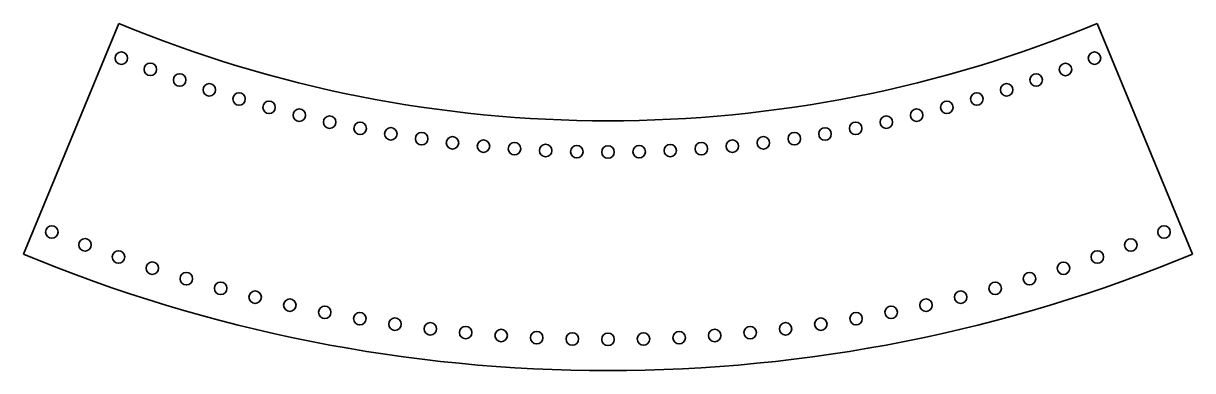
# Model space of a CAD drawing. Header units: millimetres. Extents: x 139 to 157.8, y 114.7 to 120.2.
import ezdxf

# ---------------------------------------------------------------- set-up
doc = ezdxf.new("R2010")
doc.units = ezdxf.units.MM
doc.header["$LTSCALE"] = 0.75
doc.layers.add('Visible', color=7, linetype='Continuous', lineweight=35)

msp = doc.modelspace()

# ---------------------------------------------------------------- linework, layer by layer
at = {"layer": 'Visible'}
for p, q in [((140.535782, 120.225102), (139.005048, 116.529584)), ((157.756536, 116.529584), (156.225803, 120.225102))]:
    msp.add_line(p, q, dxfattribs=at)
at = {"layer": 'Visible', "extrusion": (0, 0, -1)}
for centre in [(-140.57598, 119.668866), (-156.184105, 119.668266), (-141.042091, 119.488671), (-155.71798, 119.488106), (-141.512358, 119.319618), (-141.986514, 119.161803), (-154.773531, 119.161311), (-155.2477, 119.319089), (-142.464291, 119.015315), (-154.295742, 119.014859), (-142.945419, 118.880237), (-153.814604, 118.879818), (-143.429625, 118.756645), (-143.916634, 118.644611), (-152.843371, 118.644267), (-153.330389, 118.756264), (-144.406172, 118.544196), (-144.89796, 118.455459), (-151.862031, 118.455191), (-152.353826, 118.543891), (-145.39172, 118.378449), (-145.887173, 118.313209), (-146.384039, 118.259777), (-150.375937, 118.259624), (-150.872806, 118.313017), (-151.368265, 118.378219), (-146.882035, 118.218184), (-147.380879, 118.188451), (-147.88029, 118.170598), (-148.379984, 118.164633), (-148.879679, 118.170559), (-149.379091, 118.188375), (-149.877938, 118.218068), (-139.461005, 116.883757), (-157.298862, 116.88307), (-139.993704, 116.67782), (-156.766148, 116.677174), (-140.531152, 116.484616), (-156.228685, 116.484011), (-141.073045, 116.304256), (-155.686778, 116.303693), (-141.619076, 116.136841), (-142.168936, 115.982466), (-154.590862, 115.981987), (-155.140734, 116.13632), (-142.722314, 115.841219), (-154.037473, 115.840783), (-143.278896, 115.713179), (-143.838368, 115.59842), (-152.921401, 115.59807), (-153.480881, 115.712786), (-144.400411, 115.497006), (-152.359349, 115.496699), (-144.964709, 115.408994), (-145.530941, 115.334434), (-146.098787, 115.27337), (-146.667925, 115.225834), (-150.091815, 115.225702), (-150.660957, 115.273194), (-151.228807, 115.334215), (-151.795045, 115.408731), (-147.238033, 115.191854), (-147.808788, 115.17145), (-148.379867, 115.164633), (-148.950947, 115.171406), (-149.521704, 115.191766)]:
    msp.add_circle(centre, 0.1, dxfattribs=at)
msp.add_arc((-148.380792, 139.164633), 20.5, 247.5, 292.5, dxfattribs=at)
at = {"layer": 'Visible'}
msp.add_arc((148.380792, 139.164633), 24.5, 247.5, 292.5, dxfattribs=at)

doc.saveas('drawing.dxf')
